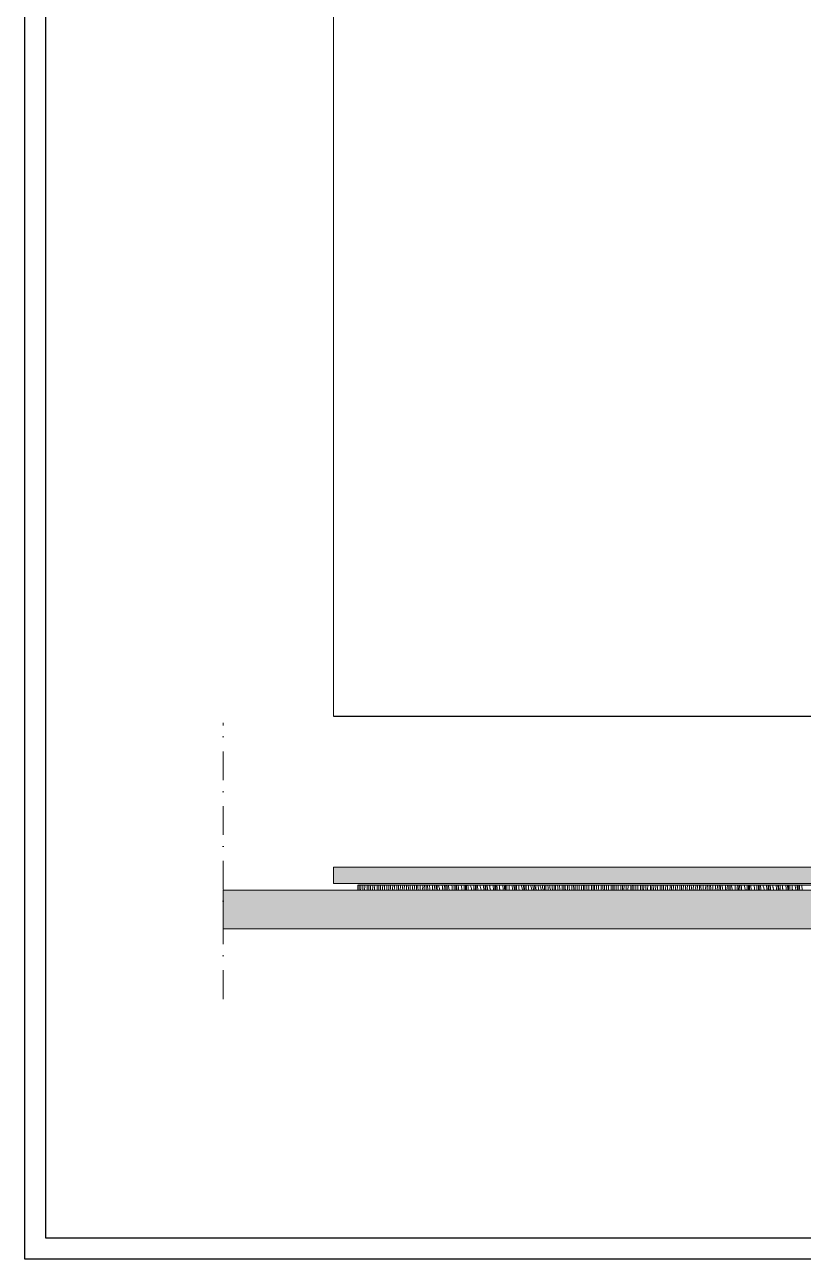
# Model space of a CAD drawing. Header units: millimetres. Extents: x -5804 to 56024, y 506 to 54141.
# Drawn here: x 689 to 10228, y 506 to 15632 of the extents above; entities that cross this region are included whole.
import ezdxf

# ---------------------------------------------------------------- set-up
doc = ezdxf.new("R2010")
doc.units = ezdxf.units.MM
doc.linetypes.add('Dot & Dashed', pattern=[670.277762, 352.777767, -176.388884, 0, -141.111112])
for name, color, linetype, lineweight in [('2D Drafting - General2', 251, 'Continuous', 15), ('2D Drafting - General5', 161, 'Continuous', 25), ('2D Drafting - General81', 251, 'Continuous', 20)]:
    doc.layers.add(name, color=color, linetype=linetype, lineweight=lineweight)

# ---------------------------------------------------------------- blocks, each defined once
blk = doc.blocks.new('*X72')
at = {"layer": '2D Drafting - General81', "linetype": 'Continuous'}
for p, q in [((-90436, -134862), (-90435, -134851)), ((-90436, -134900), (-90436, -134862)), ((-90436, -134911), (-90436, -134900)), ((-90418, -134911), (-90417, -134885)), ((-90417, -134885), (-90415, -134852)), ((-90415, -134852), (-90415, -134851)), ((-90393, -134911), (-90392, -134906)), ((-90392, -134892), (-90391, -134877)), ((-90392, -134906), (-90392, -134892)), ((-90391, -134877), (-90390, -134863)), ((-90390, -134863), (-90389, -134851)), ((-90369, -134911), (-90367, -134864)), ((-90367, -134864), (-90366, -134851)), ((-90336, -134872), (-90336, -134851)), ((-90336, -134911), (-90336, -134872)), ((-90316, -134883), (-90315, -134851)), ((-90316, -134911), (-90316, -134883)), ((-90297, -134906), (-90295, -134873)), ((-90297, -134911), (-90297, -134906)), ((-90295, -134873), (-90294, -134851)), ((-90272, -134911), (-90271, -134898)), ((-90271, -134898), (-90270, -134884)), ((-90270, -134884), (-90269, -134869)), ((-90269, -134869), (-90268, -134855)), ((-90268, -134855), (-90268, -134851)), ((-90248, -134911), (-90247, -134885)), ((-90247, -134885), (-90244, -134851)), ((-90216, -134893), (-90215, -134854)), ((-90216, -134911), (-90216, -134893)), ((-90215, -134854), (-90215, -134851)), ((-90196, -134911), (-90195, -134905)), ((-90195, -134905), (-90194, -134866)), ((-90194, -134866), (-90194, -134851)), ((-90176, -134911), (-90175, -134894)), ((-90175, -134894), (-90173, -134861)), ((-90173, -134861), (-90172, -134851)), ((-90150, -134905), (-90149, -134891)), ((-90150, -134911), (-90150, -134905)), ((-90149, -134891), (-90148, -134876)), ((-90148, -134876), (-90147, -134862)), ((-90147, -134862), (-90146, -134851)), ((-90127, -134907), (-90124, -134859)), ((-90127, -134911), (-90127, -134907)), ((-90124, -134859), (-90123, -134851)), ((-90096, -134911), (-90095, -134875)), ((-90095, -134875), (-90095, -134851)), ((-90075, -134911), (-90074, -134888)), ((-90074, -134888), (-90073, -134851)), ((-90055, -134911), (-90053, -134882)), ((-90053, -134882), (-90051, -134851)), ((-90029, -134911), (-90028, -134897)), ((-90028, -134897), (-90027, -134883)), ((-90027, -134883), (-90025, -134868)), ((-90025, -134868), (-90024, -134854)), ((-90024, -134854), (-90023, -134851)), ((-90005, -134911), (-90003, -134880)), ((-90003, -134880), (-90001, -134851)), ((-89975, -134857), (-89975, -134851)), ((-89975, -134896), (-89975, -134857)), ((-89975, -134911), (-89975, -134896)), ((-89953, -134871), (-89954, -134851)), ((-89954, -134909), (-89953, -134871)), ((-89954, -134911), (-89954, -134909)), ((-89933, -134903), (-89930, -134870)), ((-89933, -134911), (-89933, -134903)), ((-89930, -134870), (-89929, -134860)), ((-89929, -134860), (-89929, -134851)), ((-89907, -134904), (-89905, -134889)), ((-89907, -134911), (-89907, -134904)), ((-89905, -134889), (-89904, -134875)), ((-89904, -134875), (-89900, -134853)), ((-89900, -134853), (-89899, -134851)), ((-89884, -134911), (-89883, -134901)), ((-89883, -134901), (-89879, -134854)), ((-89879, -134854), (-89879, -134851)), ((-89855, -134857), (-89854, -134851)), ((-89855, -134878), (-89855, -134857)), ((-89855, -134911), (-89855, -134878)), ((-89835, -134857), (-89836, -134851)), ((-89833, -134892), (-89835, -134857)), ((-89834, -134911), (-89833, -134892)), ((-89812, -134911), (-89810, -134892)), ((-89810, -134892), (-89809, -134881)), ((-89809, -134859), (-89809, -134851)), ((-89809, -134870), (-89809, -134859)), ((-89809, -134881), (-89809, -134870)), ((-89785, -134911), (-89784, -134896)), ((-89785, -134911), (-89785, -134911)), ((-89784, -134896), (-89780, -134874)), ((-89780, -134874), (-89777, -134852)), ((-89777, -134852), (-89777, -134851)), ((-89762, -134911), (-89759, -134875)), ((-89759, -134875), (-89756, -134851)), ((-89735, -134899), (-89734, -134878)), ((-89735, -134911), (-89735, -134899)), ((-89734, -134857), (-89734, -134851)), ((-89734, -134878), (-89734, -134857)), ((-89715, -134878), (-89717, -134851)), ((-89713, -134911), (-89715, -134878)), ((-89690, -134859), (-89692, -134851)), ((-89689, -134870), (-89690, -134859)), ((-89690, -134911), (-89689, -134902)), ((-89689, -134881), (-89689, -134870)), ((-89688, -134891), (-89689, -134881)), ((-89689, -134902), (-89688, -134891)), ((-89662, -134911), (-89659, -134896)), ((-89659, -134896), (-89657, -134874)), ((-89657, -134874), (-89656, -134851)), ((-89656, -134851), (-89656, -134851)), ((-89640, -134911), (-89639, -134896)), ((-89639, -134896), (-89634, -134851)), ((-89615, -134911), (-89614, -134899)), ((-89614, -134858), (-89614, -134851)), ((-89614, -134879), (-89614, -134858)), ((-89614, -134899), (-89614, -134879)), ((-89598, -134865), (-89598, -134851)), ((-89595, -134899), (-89598, -134865)), ((-89594, -134911), (-89595, -134899)), ((-89575, -134859), (-89577, -134851)), ((-89572, -134870), (-89575, -134859)), ((-89570, -134880), (-89572, -134870)), ((-89569, -134891), (-89570, -134880)), ((-89568, -134902), (-89569, -134891)), ((-89568, -134911), (-89568, -134902)), ((-89539, -134911), (-89537, -134895)), ((-89537, -134895), (-89536, -134873)), ((-89536, -134873), (-89536, -134851)), ((-89518, -134911), (-89514, -134870)), ((-89514, -134870), (-89513, -134863)), ((-89513, -134863), (-89512, -134856)), ((-89512, -134856), (-89512, -134851)), ((-89494, -134858), (-89493, -134851)), ((-89494, -134879), (-89494, -134858)), ((-89494, -134900), (-89494, -134879)), ((-89494, -134911), (-89494, -134900)), ((-89478, -134886), (-89479, -134851)), ((-89476, -134911), (-89478, -134886)), ((-89458, -134870), (-89459, -134851)), ((-89455, -134881), (-89458, -134870)), ((-89452, -134891), (-89455, -134881)), ((-89450, -134902), (-89452, -134891)), ((-89449, -134911), (-89450, -134902)), ((-89416, -134872), (-89418, -134851)), ((-89417, -134911), (-89416, -134894)), ((-89416, -134894), (-89416, -134872)), ((-89396, -134911), (-89394, -134891)), ((-89394, -134891), (-89393, -134884)), ((-89393, -134884), (-89392, -134877)), ((-89392, -134877), (-89391, -134870)), ((-89391, -134863), (-89390, -134856)), ((-89391, -134870), (-89391, -134863)), ((-89390, -134856), (-89390, -134851)), ((-89374, -134900), (-89373, -134879)), ((-89374, -134911), (-89374, -134900)), ((-89373, -134858), (-89373, -134851)), ((-89373, -134879), (-89373, -134858)), ((-89359, -134872), (-89360, -134851)), ((-89357, -134907), (-89359, -134872)), ((-89357, -134911), (-89357, -134907)), ((-89340, -134863), (-89341, -134851)), ((-89338, -134891), (-89340, -134863)), ((-89334, -134902), (-89338, -134891)), ((-89332, -134911), (-89334, -134902)), ((-89298, -134871), (-89301, -134851)), ((-89296, -134893), (-89298, -134871)), ((-89296, -134911), (-89296, -134893)), ((-89273, -134905), (-89272, -134898)), ((-89273, -134911), (-89273, -134905)), ((-89272, -134898), (-89271, -134891)), ((-89271, -134885), (-89270, -134878)), ((-89271, -134891), (-89271, -134885)), ((-89270, -134851), (-89270, -134857)), ((-89270, -134864), (-89270, -134857)), ((-89270, -134871), (-89270, -134864)), ((-89270, -134878), (-89270, -134871)), ((-89254, -134911), (-89253, -134900)), ((-89253, -134858), (-89253, -134851)), ((-89253, -134879), (-89253, -134858)), ((-89253, -134900), (-89253, -134879)), ((-89241, -134858), (-89241, -134851)), ((-89239, -134893), (-89241, -134858)), ((-89238, -134911), (-89239, -134893)), ((-89223, -134856), (-89223, -134851)), ((-89220, -134884), (-89223, -134856)), ((-89218, -134911), (-89220, -134884)), ((-89181, -134870), (-89185, -134851)), ((-89178, -134892), (-89181, -134870)), ((-89176, -134911), (-89178, -134892)), ((-89151, -134906), (-89150, -134899)), ((-89151, -134911), (-89151, -134906)), ((-89150, -134851), (-89150, -134855)), ((-89150, -134855), (-89150, -134878)), ((-89150, -134885), (-89150, -134878)), ((-89150, -134892), (-89150, -134885)), ((-89150, -134899), (-89150, -134892)), ((-89133, -134880), (-89132, -134859)), ((-89133, -134901), (-89133, -134880)), ((-89133, -134911), (-89133, -134901)), ((-89132, -134859), (-89132, -134851)), ((-89121, -134879), (-89122, -134851)), ((-89119, -134911), (-89121, -134879)), ((-89102, -134877), (-89104, -134851)), ((-89100, -134905), (-89102, -134877)), ((-89100, -134911), (-89100, -134905)), ((-89066, -134869), (-89071, -134851)), ((-89061, -134891), (-89066, -134869)), ((-89058, -134911), (-89061, -134891)), ((-89031, -134851), (-89031, -134852)), ((-89031, -134852), (-89029, -134876)), ((-89030, -134906), (-89029, -134899)), ((-89030, -134911), (-89030, -134906)), ((-89029, -134876), (-89029, -134899)), ((-89013, -134901), (-89012, -134880)), ((-89013, -134911), (-89013, -134901)), ((-89012, -134854), (-89012, -134851)), ((-89012, -134859), (-89012, -134854)), ((-89012, -134880), (-89012, -134859)), ((-89002, -134866), (-89003, -134851)), ((-89001, -134901), (-89002, -134866)), ((-89000, -134911), (-89001, -134901)), ((-88984, -134870), (-88986, -134851)), ((-88982, -134898), (-88984, -134870)), ((-88981, -134911), (-88982, -134898)), ((-88955, -134854), (-88956, -134851)), ((-88954, -134858), (-88955, -134854)), ((-88954, -134862), (-88954, -134858)), ((-88953, -134865), (-88954, -134862)), ((-88951, -134869), (-88953, -134865)), ((-88945, -134891), (-88951, -134869)), ((-88941, -134911), (-88945, -134891)), ((-88913, -134851), (-88911, -134874)), ((-88911, -134874), (-88909, -134897)), ((-88909, -134897), (-88909, -134911)), ((-88893, -134853), (-88893, -134851)), ((-88892, -134859), (-88893, -134853)), ((-88892, -134864), (-88892, -134859)), ((-88892, -134869), (-88892, -134864)), ((-88892, -134875), (-88892, -134869)), ((-88892, -134880), (-88892, -134875)), ((-88892, -134901), (-88892, -134880)), ((-88892, -134911), (-88892, -134901)), ((-88884, -134852), (-88884, -134851)), ((-88882, -134887), (-88884, -134852)), ((-88881, -134911), (-88882, -134887)), ((-88866, -134862), (-88867, -134851)), ((-88864, -134891), (-88866, -134862)), ((-88863, -134911), (-88864, -134891)), ((-88837, -134859), (-88837, -134851)), ((-88836, -134863), (-88837, -134859)), ((-88836, -134867), (-88836, -134863)), ((-88836, -134871), (-88836, -134867)), ((-88835, -134875), (-88836, -134871)), ((-88834, -134879), (-88835, -134875)), ((-88834, -134883), (-88834, -134879)), ((-88833, -134887), (-88834, -134883)), ((-88831, -134890), (-88833, -134887)), ((-88825, -134911), (-88831, -134890)), ((-88795, -134851), (-88793, -134871)), ((-88793, -134871), (-88790, -134895)), ((-88790, -134895), (-88790, -134911)), ((-88775, -134851), (-88775, -134859)), ((-88774, -134864), (-88775, -134859)), ((-88773, -134869), (-88774, -134864)), ((-88773, -134875), (-88773, -134869)), ((-88772, -134880), (-88773, -134875)), ((-88772, -134885), (-88772, -134880)), ((-88772, -134891), (-88772, -134885)), ((-88771, -134896), (-88772, -134891)), ((-88772, -134901), (-88771, -134896)), ((-88772, -134911), (-88772, -134901)), ((-88763, -134873), (-88764, -134851)), ((-88762, -134908), (-88763, -134873)), ((-88762, -134911), (-88762, -134908)), ((-88747, -134855), (-88747, -134851)), ((-88746, -134883), (-88747, -134855)), ((-88744, -134911), (-88746, -134883)), ((-88718, -134854), (-88718, -134851)), ((-88718, -134867), (-88718, -134854)), ((-88717, -134880), (-88718, -134867)), ((-88716, -134884), (-88717, -134880)), ((-88716, -134888), (-88716, -134884)), ((-88716, -134892), (-88716, -134888)), ((-88715, -134896), (-88716, -134892)), ((-88714, -134900), (-88715, -134896)), ((-88713, -134904), (-88714, -134900)), ((-88712, -134908), (-88713, -134904)), ((-88711, -134911), (-88712, -134908)), ((-88679, -134851), (-88676, -134869)), ((-88676, -134869), (-88673, -134892)), ((-88673, -134892), (-88671, -134911)), ((-88658, -134851), (-88657, -134855)), ((-88657, -134855), (-88656, -134868)), ((-88656, -134868), (-88655, -134880)), ((-88654, -134885), (-88655, -134880)), ((-88653, -134890), (-88654, -134885)), ((-88652, -134896), (-88653, -134890)), ((-88652, -134901), (-88652, -134896)), ((-88652, -134906), (-88652, -134901)), ((-88652, -134911), (-88652, -134906)), ((-88644, -134859), (-88644, -134851)), ((-88643, -134894), (-88644, -134859)), ((-88643, -134911), (-88643, -134894)), ((-88627, -134876), (-88628, -134851)), ((-88626, -134905), (-88627, -134876)), ((-88626, -134911), (-88626, -134905)), ((-88599, -134862), (-88600, -134851)), ((-88598, -134875), (-88599, -134862)), ((-88597, -134888), (-88598, -134875)), ((-88597, -134902), (-88597, -134888)), ((-88596, -134906), (-88597, -134902)), ((-88596, -134910), (-88596, -134906)), ((-88596, -134911), (-88596, -134910)), ((-88563, -134851), (-88560, -134867)), ((-88560, -134867), (-88556, -134890)), ((-88556, -134890), (-88553, -134911)), ((-88541, -134851), (-88541, -134852)), ((-88541, -134852), (-88539, -134864)), ((-88539, -134864), (-88537, -134876)), ((-88537, -134876), (-88536, -134889)), ((-88536, -134889), (-88534, -134901)), ((-88534, -134906), (-88534, -134901)), ((-88533, -134911), (-88534, -134906)), ((-88524, -134881), (-88525, -134851)), ((-88523, -134911), (-88524, -134881)), ((-88508, -134869), (-88509, -134851)), ((-88507, -134897), (-88508, -134869)), ((-88507, -134911), (-88507, -134897)), ((-88480, -134856), (-88480, -134851)), ((-88480, -134870), (-88480, -134856)), ((-88479, -134883), (-88480, -134870)), ((-88478, -134896), (-88479, -134883)), ((-88477, -134910), (-88478, -134896)), ((-88477, -134911), (-88477, -134910)), ((-88449, -134851), (-88445, -134865)), ((-88445, -134865), (-88440, -134888)), ((-88440, -134888), (-88436, -134911)), ((-88425, -134851), (-88423, -134861)), ((-88423, -134861), (-88421, -134873)), ((-88421, -134873), (-88419, -134886)), ((-88419, -134886), (-88417, -134898)), ((-88417, -134898), (-88416, -134910)), ((-88416, -134910), (-88416, -134911)), ((-88405, -134853), (-88405, -134851)), ((-88405, -134858), (-88405, -134853)), ((-88405, -134862), (-88405, -134858)), ((-88405, -134867), (-88405, -134862)), ((-88404, -134902), (-88405, -134867)), ((-88404, -134911), (-88404, -134902)), ((-88389, -134861), (-88389, -134851)), ((-88388, -134890), (-88389, -134861)), ((-88387, -134911), (-88388, -134890)), ((-88361, -134864), (-88361, -134851)), ((-88360, -134877), (-88361, -134864)), ((-88360, -134891), (-88360, -134877)), ((-88359, -134904), (-88360, -134891)), ((-88358, -134911), (-88359, -134904)), ((-88335, -134851), (-88331, -134864)), ((-88331, -134864), (-88325, -134887)), ((-88325, -134887), (-88320, -134910)), ((-88320, -134910), (-88319, -134911)), ((-88309, -134851), (-88308, -134858)), ((-88308, -134858), (-88305, -134870)), ((-88305, -134870), (-88303, -134882)), ((-88303, -134882), (-88301, -134895)), ((-88301, -134895), (-88299, -134907)), ((-88299, -134907), (-88298, -134911)), ((-88286, -134855), (-88286, -134851)), ((-88286, -134860), (-88286, -134855)), ((-88286, -134865), (-88286, -134860)), ((-88286, -134869), (-88286, -134865)), ((-88285, -134874), (-88286, -134869)), ((-88285, -134879), (-88285, -134874)), ((-88285, -134883), (-88285, -134879)), ((-88285, -134888), (-88285, -134883)), ((-88284, -134911), (-88285, -134888)), ((-88269, -134854), (-88269, -134851)), ((-88269, -134882), (-88269, -134854)), ((-88268, -134911), (-88269, -134882)), ((-88268, -134911), (-88268, -134911)), ((-88241, -134859), (-88242, -134851)), ((-88241, -134872), (-88241, -134859)), ((-88240, -134885), (-88241, -134872)), ((-88240, -134899), (-88240, -134885)), ((-88239, -134911), (-88240, -134899)), ((-88218, -134863), (-88219, -134851)), ((-88218, -134863), (-88211, -134885)), ((-88211, -134885), (-88205, -134908)), ((-88205, -134908), (-88204, -134911)), ((-88190, -134868), (-88190, -134851)), ((-88190, -134868), (-88188, -134880)), ((-88188, -134880), (-88185, -134892)), ((-88185, -134892), (-88183, -134904)), ((-88183, -134904), (-88182, -134911)), ((-88166, -134872), (-88167, -134851)), ((-88166, -134877), (-88166, -134872)), ((-88166, -134881), (-88166, -134877)), ((-88166, -134886), (-88166, -134881)), ((-88165, -134891), (-88166, -134886)), ((-88165, -134895), (-88165, -134891)), ((-88165, -134900), (-88165, -134895)), ((-88165, -134905), (-88165, -134900)), ((-88165, -134909), (-88165, -134905)), ((-88165, -134911), (-88165, -134909)), ((-88150, -134853), (-88150, -134851)), ((-88150, -134858), (-88150, -134853)), ((-88150, -134864), (-88150, -134858)), ((-88149, -134869), (-88150, -134864)), ((-88149, -134875), (-88149, -134869)), ((-88149, -134904), (-88149, -134875)), ((-88149, -134911), (-88149, -134904)), ((-88123, -134856), (-88123, -134851)), ((-88121, -134880), (-88123, -134856)), ((-88121, -134893), (-88121, -134880)), ((-88120, -134907), (-88121, -134893)), ((-88120, -134911), (-88120, -134907)), ((-88098, -134884), (-88100, -134851)), ((-88098, -134884), (-88091, -134906)), ((-88091, -134906), (-88090, -134911)), ((-88070, -134889), (-88070, -134851)), ((-88070, -134889), (-88068, -134901)), ((-88068, -134901), (-88065, -134911)), ((-88048, -134855), (-88048, -134851)), ((-88046, -134893), (-88048, -134855)), ((-88046, -134898), (-88046, -134893)), ((-88046, -134902), (-88046, -134898)), ((-88046, -134907), (-88046, -134902)), ((-88045, -134911), (-88046, -134907)), ((-88031, -134852), (-88031, -134851)), ((-88030, -134857), (-88031, -134852)), ((-88030, -134863), (-88030, -134857)), ((-88030, -134868), (-88030, -134863)), ((-88030, -134874), (-88030, -134868)), ((-88030, -134879), (-88030, -134874)), ((-88029, -134885), (-88030, -134879)), ((-88029, -134891), (-88029, -134885)), ((-88029, -134896), (-88029, -134891)), ((-88029, -134911), (-88029, -134896)), ((-88004, -134853), (-88004, -134851)), ((-88003, -134877), (-88004, -134853)), ((-88001, -134901), (-88003, -134877)), ((-88001, -134911), (-88001, -134901)), ((-87981, -134857), (-87981, -134851)), ((-87978, -134905), (-87981, -134857)), ((-87978, -134905), (-87976, -134911)), ((-87950, -134871), (-87950, -134851)), ((-87950, -134910), (-87950, -134871)), ((-87950, -134910), (-87950, -134911)), ((-87928, -134876), (-87928, -134851)), ((-87926, -134911), (-87928, -134876)), ((-87911, -134873), (-87911, -134851)), ((-87910, -134878), (-87911, -134873)), ((-87910, -134884), (-87910, -134878)), ((-87910, -134890), (-87910, -134884)), ((-87910, -134895), (-87910, -134890)), ((-87910, -134901), (-87910, -134895)), ((-87909, -134906), (-87910, -134901)), ((-87909, -134911), (-87909, -134906)), ((-87884, -134874), (-87885, -134851)), ((-87883, -134898), (-87884, -134874)), ((-87882, -134911), (-87883, -134898)), ((-87861, -134878), (-87861, -134851)), ((-87859, -134911), (-87861, -134878)), ((-87830, -134852), (-87830, -134851)), ((-87830, -134892), (-87830, -134852)), ((-87830, -134911), (-87830, -134892)), ((-87808, -134859), (-87809, -134851)), ((-87807, -134897), (-87808, -134859)), ((-87807, -134911), (-87807, -134897)), ((-87791, -134861), (-87791, -134851)), ((-87790, -134894), (-87791, -134861)), ((-87790, -134900), (-87790, -134894)), ((-87790, -134905), (-87790, -134900)), ((-87790, -134911), (-87790, -134905)), ((-87790, -134911), (-87790, -134911)), ((-87765, -134871), (-87766, -134851)), ((-87764, -134895), (-87765, -134871)), ((-87763, -134911), (-87764, -134895)), ((-87742, -134852), (-87742, -134851)), ((-87741, -134900), (-87742, -134852)), ((-87740, -134911), (-87741, -134900)), ((-87710, -134874), (-87709, -134851)), ((-87710, -134911), (-87710, -134874)), ((-87688, -134880), (-87689, -134851)), ((-87688, -134911), (-87688, -134880)), ((-87671, -134882), (-87671, -134851)), ((-87670, -134911), (-87671, -134882)), ((-87646, -134868), (-87646, -134851)), ((-87645, -134892), (-87646, -134868)), ((-87644, -134911), (-87645, -134892)), ((-87622, -134873), (-87622, -134851)), ((-87621, -134911), (-87622, -134873)), ((-87590, -134895), (-87589, -134855)), ((-87590, -134911), (-87590, -134895)), ((-87589, -134855), (-87589, -134851)), ((-87569, -134863), (-87569, -134851)), ((-87568, -134901), (-87569, -134863)), ((-87568, -134911), (-87568, -134901)), ((-87551, -134870), (-87551, -134851)), ((-87551, -134903), (-87551, -134870)), ((-87551, -134911), (-87551, -134903)), ((-87526, -134865), (-87526, -134851)), ((-87526, -134889), (-87526, -134865)), ((-87525, -134911), (-87526, -134889)), ((-87502, -134894), (-87502, -134851)), ((-87501, -134911), (-87502, -134894)), ((-87469, -134877), (-87469, -134851)), ((-87469, -134911), (-87469, -134877)), ((-87449, -134884), (-87449, -134851)), ((-87448, -134911), (-87449, -134884)), ((-87431, -134858), (-87431, -134851)), ((-87431, -134891), (-87431, -134858)), ((-87431, -134911), (-87431, -134891)), ((-87406, -134862), (-87406, -134851)), ((-87406, -134886), (-87406, -134862)), ((-87406, -134910), (-87406, -134886)), ((-87406, -134911), (-87406, -134910)), ((-87382, -134868), (-87382, -134851)), ((-87382, -134911), (-87382, -134868)), ((-87349, -134858), (-87349, -134851)), ((-87349, -134898), (-87349, -134858)), ((-87349, -134911), (-87349, -134898)), ((-87329, -134868), (-87329, -134851)), ((-87329, -134906), (-87329, -134868)), ((-87329, -134911), (-87329, -134906)), ((-87311, -134880), (-87310, -134851)), ((-87311, -134911), (-87311, -134880)), ((-87286, -134859), (-87285, -134851)), ((-87286, -134883), (-87286, -134859)), ((-87286, -134907), (-87286, -134883)), ((-87286, -134911), (-87286, -134907)), ((-87262, -134889), (-87261, -134851)), ((-87262, -134911), (-87262, -134889)), ((-87229, -134880), (-87229, -134851)), ((-87229, -134911), (-87229, -134880)), ((-87209, -134889), (-87209, -134851)), ((-87209, -134911), (-87209, -134889)), ((-87191, -134901), (-87190, -134868)), ((-87191, -134911), (-87191, -134901)), ((-87190, -134868), (-87190, -134851)), ((-87166, -134880), (-87165, -134856)), ((-87166, -134905), (-87166, -134880)), ((-87166, -134911), (-87166, -134905)), ((-87165, -134856), (-87165, -134851)), ((-87142, -134910), (-87141, -134862)), ((-87142, -134911), (-87142, -134910)), ((-87141, -134862), (-87141, -134851)), ((-87109, -134901), (-87108, -134861)), ((-87109, -134911), (-87109, -134901)), ((-87108, -134861), (-87108, -134851)), ((-87089, -134872), (-87088, -134851)), ((-87089, -134910), (-87089, -134872)), ((-87089, -134911), (-87089, -134910)), ((-87071, -134911), (-87070, -134889)), ((-87070, -134889), (-87069, -134856)), ((-87069, -134856), (-87069, -134851)), ((-87046, -134911), (-87045, -134902)), ((-87045, -134877), (-87044, -134863)), ((-87045, -134902), (-87045, -134877)), ((-87044, -134863), (-87044, -134851)), ((-87022, -134911), (-87021, -134883)), ((-87021, -134883), (-87020, -134851)), ((-86989, -134911), (-86988, -134883)), ((-86988, -134883), (-86988, -134851)), ((-86969, -134893), (-86968, -134855)), ((-86969, -134911), (-86969, -134893)), ((-86968, -134855), (-86968, -134851)), ((-86950, -134910), (-86949, -134877)), ((-86950, -134911), (-86950, -134910)), ((-86949, -134877), (-86948, -134851)), ((-86925, -134899), (-86924, -134884)), ((-86925, -134911), (-86925, -134899)), ((-86924, -134884), (-86923, -134870)), ((-86923, -134870), (-86922, -134855)), ((-86922, -134855), (-86922, -134851)), ((-86901, -134904), (-86899, -134857)), ((-86901, -134911), (-86901, -134904)), ((-86899, -134857), (-86899, -134851)), ((-86868, -134864), (-86868, -134851)), ((-86868, -134904), (-86868, -134864)), ((-86868, -134911), (-86868, -134904)), ((-86848, -134876), (-86847, -134851)), ((-86848, -134911), (-86848, -134876)), ((-86829, -134898), (-86827, -134865)), ((-86829, -134911), (-86829, -134898)), ((-86827, -134865), (-86826, -134851)), ((-86804, -134905), (-86803, -134891)), ((-86804, -134911), (-86804, -134905)), ((-86803, -134891), (-86802, -134876)), ((-86802, -134876), (-86801, -134862)), ((-86801, -134862), (-86801, -134851)), ((-86780, -134911), (-86779, -134878)), ((-86779, -134878), (-86777, -134851)), ((-86748, -134886), (-86748, -134851)), ((-86748, -134911), (-86748, -134886)), ((-86728, -134897), (-86727, -134859)), ((-86728, -134911), (-86728, -134897)), ((-86727, -134859), (-86726, -134851)), ((-86708, -134911), (-86707, -134886)), ((-86707, -134886), (-86705, -134853)), ((-86705, -134853), (-86705, -134851)), ((-86683, -134911), (-86682, -134897)), ((-86682, -134897), (-86681, -134883)), ((-86681, -134883), (-86680, -134868)), ((-86680, -134868), (-86679, -134854)), ((-86679, -134854), (-86679, -134851)), ((-86659, -134899), (-86656, -134851)), ((-86659, -134911), (-86659, -134899)), ((-86628, -134907), (-86627, -134867)), ((-86628, -134911), (-86628, -134907)), ((-86627, -134867), (-86627, -134851)), ((-86607, -134880), (-86606, -134851)), ((-86607, -134911), (-86607, -134880)), ((-86587, -134908), (-86585, -134875)), ((-86587, -134911), (-86587, -134908)), ((-86585, -134875), (-86583, -134851)), ((-86562, -134911), (-86561, -134904)), ((-86561, -134904), (-86560, -134890)), ((-86560, -134890), (-86559, -134875)), ((-86559, -134875), (-86557, -134861)), ((-86557, -134861), (-86556, -134851)), ((-86538, -134911), (-86536, -134872)), ((-86536, -134872), (-86534, -134851)), ((-86508, -134911), (-86507, -134889)), ((-86507, -134889), (-86507, -134851)), ((-86487, -134901), (-86485, -134863)), ((-86487, -134911), (-86487, -134901)), ((-86485, -134863), (-86486, -134851)), ((-86466, -134911), (-86465, -134896)), ((-86465, -134896), (-86463, -134863)), ((-86463, -134863), (-86461, -134852)), ((-86461, -134852), (-86461, -134851)), ((-86440, -134911), (-86439, -134896)), ((-86440, -134911), (-86440, -134911)), ((-86439, -134896), (-86437, -134882)), ((-86437, -134882), (-86436, -134868)), ((-86436, -134868), (-86433, -134851)), ((-86417, -134911), (-86416, -134894)), ((-86416, -134894), (-86412, -134851)), ((-86387, -134870), (-86387, -134851)), ((-86387, -134910), (-86387, -134870)), ((-86387, -134911), (-86387, -134910)), ((-86365, -134884), (-86368, -134851)), ((-86366, -134911), (-86365, -134884)), ((-86345, -134911), (-86343, -134884)), ((-86343, -134884), (-86341, -134873)), ((-86341, -134852), (-86341, -134851)), ((-86341, -134863), (-86341, -134852)), ((-86341, -134873), (-86341, -134863)), ((-86318, -134911), (-86317, -134903)), ((-86317, -134903), (-86316, -134889)), ((-86316, -134889), (-86312, -134867)), ((-86312, -134867), (-86310, -134851)), ((-86295, -134911), (-86291, -134867)), ((-86291, -134867), (-86290, -134851)), ((-86267, -134871), (-86267, -134851)), ((-86267, -134892), (-86267, -134871)), ((-86267, -134911), (-86267, -134892)), ((-86248, -134871), (-86249, -134851)), ((-86245, -134905), (-86248, -134871)), ((-86245, -134911), (-86245, -134905)), ((-86223, -134852), (-86223, -134851)), ((-86221, -134862), (-86223, -134852)), ((-86223, -134911), (-86222, -134905)), ((-86222, -134905), (-86221, -134894)), ((-86221, -134873), (-86221, -134862)), ((-86221, -134884), (-86221, -134873)), ((-86221, -134894), (-86221, -134884)), ((-86196, -134910), (-86192, -134888)), ((-86196, -134911), (-86196, -134910)), ((-86192, -134888), (-86189, -134866)), ((-86189, -134866), (-86188, -134851)), ((-86173, -134911), (-86171, -134888)), ((-86171, -134888), (-86167, -134851)), ((-86147, -134892), (-86146, -134871)), ((-86147, -134911), (-86147, -134892)), ((-86146, -134871), (-86146, -134851)), ((-86130, -134857), (-86130, -134851)), ((-86128, -134892), (-86130, -134857)), ((-86126, -134911), (-86128, -134892)), ((-86107, -134852), (-86107, -134851)), ((-86104, -134862), (-86107, -134852)), ((-86103, -134873), (-86104, -134862)), ((-86101, -134884), (-86103, -134873)), ((-86101, -134894), (-86101, -134884)), ((-86101, -134905), (-86101, -134894)), ((-86101, -134911), (-86101, -134905)), ((-86072, -134909), (-86069, -134887)), ((-86072, -134911), (-86072, -134909)), ((-86069, -134887), (-86068, -134865)), ((-86068, -134865), (-86068, -134851)), ((-86051, -134910), (-86046, -134862)), ((-86051, -134911), (-86051, -134910)), ((-86046, -134862), (-86045, -134855)), ((-86045, -134855), (-86045, -134851)), ((-86027, -134911), (-86026, -134892)), ((-86026, -134871), (-86026, -134851)), ((-86026, -134892), (-86026, -134871)), ((-86010, -134878), (-86011, -134851)), ((-86008, -134911), (-86010, -134878)), ((-85990, -134863), (-85991, -134851)), ((-85987, -134873), (-85990, -134863)), ((-85984, -134883), (-85987, -134873)), ((-85983, -134894), (-85984, -134883)), ((-85981, -134905), (-85983, -134894)), ((-85981, -134911), (-85981, -134905)), ((-85948, -134864), (-85949, -134851)), ((-85949, -134908), (-85948, -134886)), ((-85949, -134911), (-85949, -134908)), ((-85948, -134886), (-85948, -134864)), ((-85929, -134911), (-85926, -134883)), ((-85926, -134883), (-85925, -134876)), ((-85925, -134876), (-85924, -134869)), ((-85924, -134863), (-85923, -134856)), ((-85924, -134869), (-85924, -134863)), ((-85923, -134856), (-85923, -134851)), ((-85906, -134872), (-85905, -134851)), ((-85906, -134892), (-85906, -134872)), ((-85906, -134911), (-85906, -134892)), ((-85892, -134864), (-85892, -134851)), ((-85890, -134899), (-85892, -134864)), ((-85889, -134911), (-85890, -134899)), ((-85872, -134855), (-85873, -134851)), ((-85870, -134884), (-85872, -134855)), ((-85867, -134894), (-85870, -134884)), ((-85864, -134905), (-85867, -134894)), ((-85863, -134911), (-85864, -134905)), ((-85830, -134863), (-85832, -134851)), ((-85828, -134885), (-85830, -134863)), ((-85828, -134907), (-85828, -134885)), ((-85828, -134911), (-85828, -134907)), ((-85807, -134911), (-85806, -134904)), ((-85806, -134904), (-85805, -134898)), ((-85805, -134898), (-85804, -134891)), ((-85804, -134884), (-85803, -134877)), ((-85804, -134891), (-85804, -134884)), ((-85803, -134870), (-85802, -134863)), ((-85803, -134877), (-85803, -134870)), ((-85802, -134856), (-85802, -134851)), ((-85802, -134863), (-85802, -134856)), ((-85786, -134893), (-85785, -134872)), ((-85786, -134911), (-85786, -134893)), ((-85785, -134872), (-85785, -134851)), ((-85772, -134886), (-85773, -134851)), ((-85770, -134911), (-85772, -134886)), ((-85752, -134877), (-85755, -134851)), ((-85750, -134905), (-85752, -134877)), ((-85748, -134911), (-85750, -134905)), ((-85713, -134862), (-85716, -134851)), ((-85710, -134884), (-85713, -134862)), ((-85708, -134906), (-85710, -134884)), ((-85708, -134911), (-85708, -134906)), ((-85684, -134905), (-85683, -134898)), ((-85684, -134911), (-85684, -134905)), ((-85683, -134891), (-85682, -134884)), ((-85683, -134898), (-85683, -134891)), ((-85682, -134851), (-85682, -134871)), ((-85682, -134878), (-85682, -134871)), ((-85682, -134884), (-85682, -134878)), ((-85666, -134911), (-85665, -134893)), ((-85665, -134872), (-85664, -134851)), ((-85665, -134893), (-85665, -134872)), ((-85653, -134872), (-85654, -134851)), ((-85652, -134907), (-85653, -134872)), ((-85651, -134911), (-85652, -134907)), ((-85635, -134869), (-85636, -134851)), ((-85632, -134898), (-85635, -134869)), ((-85631, -134911), (-85632, -134898)), ((-85598, -134862), (-85601, -134851)), ((-85593, -134883), (-85598, -134862)), ((-85590, -134905), (-85593, -134883)), ((-85589, -134911), (-85590, -134905)), ((-85563, -134851), (-85562, -134868)), ((-85562, -134868), (-85562, -134892)), ((-85562, -134899), (-85562, -134892)), ((-85562, -134906), (-85562, -134899)), ((-85562, -134911), (-85562, -134906)), ((-85545, -134893), (-85544, -134872)), ((-85545, -134911), (-85545, -134893)), ((-85544, -134852), (-85544, -134851)), ((-85544, -134872), (-85544, -134852)), ((-85535, -134858), (-85535, -134851)), ((-85533, -134893), (-85535, -134858)), ((-85532, -134911), (-85533, -134893)), ((-85517, -134862), (-85517, -134851)), ((-85515, -134890), (-85517, -134862)), ((-85513, -134911), (-85515, -134890)), ((-85486, -134854), (-85486, -134851)), ((-85485, -134858), (-85486, -134854)), ((-85484, -134862), (-85485, -134858)), ((-85478, -134883), (-85484, -134862)), ((-85473, -134905), (-85478, -134883)), ((-85472, -134911), (-85473, -134905)), ((-85444, -134851), (-85443, -134866)), ((-85443, -134866), (-85442, -134890)), ((-85442, -134890), (-85442, -134911)), ((-85425, -134911), (-85424, -134894)), ((-85424, -134857), (-85424, -134851)), ((-85424, -134862), (-85424, -134857)), ((-85424, -134867), (-85424, -134862)), ((-85424, -134873), (-85424, -134867)), ((-85424, -134894), (-85424, -134873)), ((-85415, -134879), (-85416, -134851)), ((-85413, -134911), (-85415, -134879)), ((-85398, -134855), (-85398, -134851)), ((-85397, -134883), (-85398, -134855)), ((-85395, -134911), (-85397, -134883)), ((-85369, -134852), (-85369, -134851)), ((-85369, -134856), (-85369, -134852)), ((-85368, -134860), (-85369, -134856)), ((-85368, -134864), (-85368, -134860)), ((-85367, -134867), (-85368, -134864)), ((-85367, -134871), (-85367, -134867)), ((-85366, -134875), (-85367, -134871)), ((-85365, -134879), (-85366, -134875)), ((-85364, -134883), (-85365, -134879)), ((-85358, -134904), (-85364, -134883)), ((-85356, -134911), (-85358, -134904)), ((-85327, -134851), (-85325, -134864)), ((-85325, -134864), (-85323, -134887)), ((-85323, -134887), (-85322, -134911)), ((-85322, -134911), (-85322, -134911)), ((-85306, -134856), (-85307, -134851)), ((-85305, -134862), (-85306, -134856)), ((-85305, -134867), (-85305, -134862)), ((-85304, -134872), (-85305, -134867)), ((-85304, -134878), (-85304, -134872)), ((-85304, -134883), (-85304, -134878)), ((-85304, -134888), (-85304, -134883)), ((-85304, -134894), (-85304, -134888)), ((-85304, -134911), (-85304, -134894)), ((-85296, -134866), (-85296, -134851)), ((-85295, -134901), (-85296, -134866)), ((-85294, -134911), (-85295, -134901)), ((-85278, -134876), (-85279, -134851)), ((-85277, -134904), (-85278, -134876)), ((-85276, -134911), (-85277, -134904)), ((-85250, -134860), (-85250, -134851)), ((-85249, -134873), (-85250, -134860)), ((-85249, -134877), (-85249, -134873)), ((-85248, -134881), (-85249, -134877)), ((-85248, -134885), (-85248, -134881)), ((-85247, -134889), (-85248, -134885)), ((-85247, -134893), (-85247, -134889)), ((-85246, -134896), (-85247, -134893)), ((-85245, -134900), (-85246, -134896)), ((-85244, -134904), (-85245, -134900)), ((-85241, -134911), (-85244, -134904)), ((-85210, -134851), (-85208, -134862)), ((-85208, -134862), (-85205, -134885)), ((-85205, -134885), (-85203, -134908)), ((-85203, -134908), (-85202, -134911)), ((-85189, -134851), (-85188, -134860)), ((-85188, -134860), (-85187, -134872)), ((-85186, -134877), (-85187, -134872)), ((-85185, -134883), (-85186, -134877)), ((-85185, -134888), (-85185, -134883)), ((-85184, -134894), (-85185, -134888)), ((-85184, -134899), (-85184, -134894)), ((-85184, -134904), (-85184, -134899)), ((-85184, -134910), (-85184, -134904)), ((-85184, -134911), (-85184, -134910)), ((-85177, -134852), (-85177, -134851)), ((-85176, -134887), (-85177, -134852)), ((-85175, -134911), (-85176, -134887)), ((-85160, -134868), (-85160, -134851)), ((-85158, -134897), (-85160, -134868)), ((-85157, -134911), (-85158, -134897)), ((-85131, -134854), (-85131, -134851)), ((-85131, -134868), (-85131, -134854)), ((-85130, -134881), (-85131, -134868)), ((-85129, -134894), (-85130, -134881)), ((-85129, -134898), (-85129, -134894)), ((-85128, -134902), (-85129, -134898)), ((-85128, -134906), (-85128, -134902)), ((-85127, -134910), (-85128, -134906)), ((-85127, -134911), (-85127, -134910)), ((-85094, -134851), (-85092, -134860)), ((-85092, -134860), (-85088, -134883)), ((-85088, -134883), (-85085, -134906)), ((-85085, -134906), (-85084, -134911)), ((-85072, -134851), (-85071, -134857)), ((-85071, -134857), (-85070, -134869)), ((-85070, -134869), (-85068, -134881)), ((-85068, -134881), (-85067, -134893)), ((-85066, -134899), (-85067, -134893)), ((-85065, -134904), (-85066, -134899)), ((-85065, -134909), (-85065, -134904)), ((-85064, -134911), (-85065, -134909)), ((-85056, -134873), (-85057, -134851)), ((-85056, -134908), (-85056, -134873)), ((-85055, -134911), (-85056, -134908)), ((-85040, -134861), (-85041, -134851)), ((-85039, -134890), (-85040, -134861)), ((-85038, -134911), (-85039, -134890)), ((-85012, -134862), (-85012, -134851)), ((-85011, -134875), (-85012, -134862)), ((-85010, -134889), (-85011, -134875)), ((-85010, -134902), (-85010, -134889)), ((-85009, -134911), (-85010, -134902))]:
    blk.add_line(p, q, dxfattribs=at)
blk = doc.blocks.new('Wype_nienie_122')
at = {"layer": '2D Drafting - General2', "linetype": 'Continuous'}
for p, q in [((-81566, -134851), (-90452, -134851)), ((-90452, -134851), (-90452, -134911)), ((-90452, -134911), (-81566, -134911))]:
    blk.add_line(p, q, dxfattribs=at)
at = {"layer": '2D Drafting - General81', "linetype": 'Continuous'}
blk.add_blockref('*X72', (0, 0), dxfattribs=at)

msp = doc.modelspace()

# ---------------------------------------------------------------- hatches: boundary and pattern name
at = {"layer": '2D Drafting - General81', "linetype": 'Continuous'}
h = msp.add_hatch(dxfattribs=at)
h.set_pattern_fill('BETON', color=256, style=0, pattern_type=2)
h.set_pattern_definition([(45, (95222.02, 139940.33), (-70.71068, 70.71068), [75, -25]), (45, (95222.02, 140011.04), (-70.71068, 70.71068), [75, -25])])
h.paths.add_polyline_path([(13955.78, 5309.02), (4470.13, 5309.02), (4470.13, 5259.02), (4470.13, 5109.02), (13955.78, 5109.02)])
h = msp.add_hatch(dxfattribs=at)
h.set_pattern_fill('SOLID___DASHED', color=256, style=0, pattern_type=2)
h.set_pattern_definition([(45, (95222.02, 139940.33), (-70.71068, 70.71068), []), (45, (95186.66, 139975.69), (-70.71068, 70.71068), [75, -25])])
h.paths.add_polyline_path([(48488.23, 4555.45), (48488.23, 5029.02), (3122.03, 5029.02), (3122.03, 4555.45)])
msp.add_hatch(color=256, dxfattribs=at).paths.add_polyline_path([(13655.78, 5109.02), (4770.13, 5109.02), (4770.13, 5089.02), (13655.78, 5089.02)], flags=0)

# ---------------------------------------------------------------- linework, layer by layer
msp.add_line((4470.13, 7158.99), (47140.13, 7158.99))
at = {"layer": '2D Drafting - General2', "linetype": 'Dot & Dashed'}
msp.add_line((3122.03, 3694.56), (3122.03, 7079.81), dxfattribs=at)
at = {"layer": '2D Drafting - General2', "linetype": 'Continuous', "flags": 128}
for points in [[(13890.38, 7158.99), (12025.58, 18387.45), (4470.13, 19096.05), (4470.13, 7158.99)], [(13955.78, 5309.02), (4470.13, 5309.02), (4470.13, 5259.02), (4470.13, 5109.02), (13955.78, 5109.02)], [(48488.23, 5029.02), (3122.03, 5029.02), (3122.03, 4555.45), (48488.23, 4555.45)]]:
    msp.add_lwpolyline(points, close=True, dxfattribs=at)
at = {"layer": '2D Drafting - General5', "linetype": 'Continuous'}
for p, q in [((948.35, 765.22), (948.35, 26265.2)), ((688.71, 505.58), (688.71, 26005.56)), ((55763.95, 765.22), (948.35, 765.22)), ((56023.59, 505.58), (688.71, 505.58))]:
    msp.add_line(p, q, dxfattribs=at)

# ---------------------------------------------------------------- block references
at = {"layer": '2D Drafting - General81', "linetype": 'Continuous'}
msp.add_blockref('Wype_nienie_122', (95222.02, 139940.33), dxfattribs=at)

doc.saveas('drawing.dxf')
